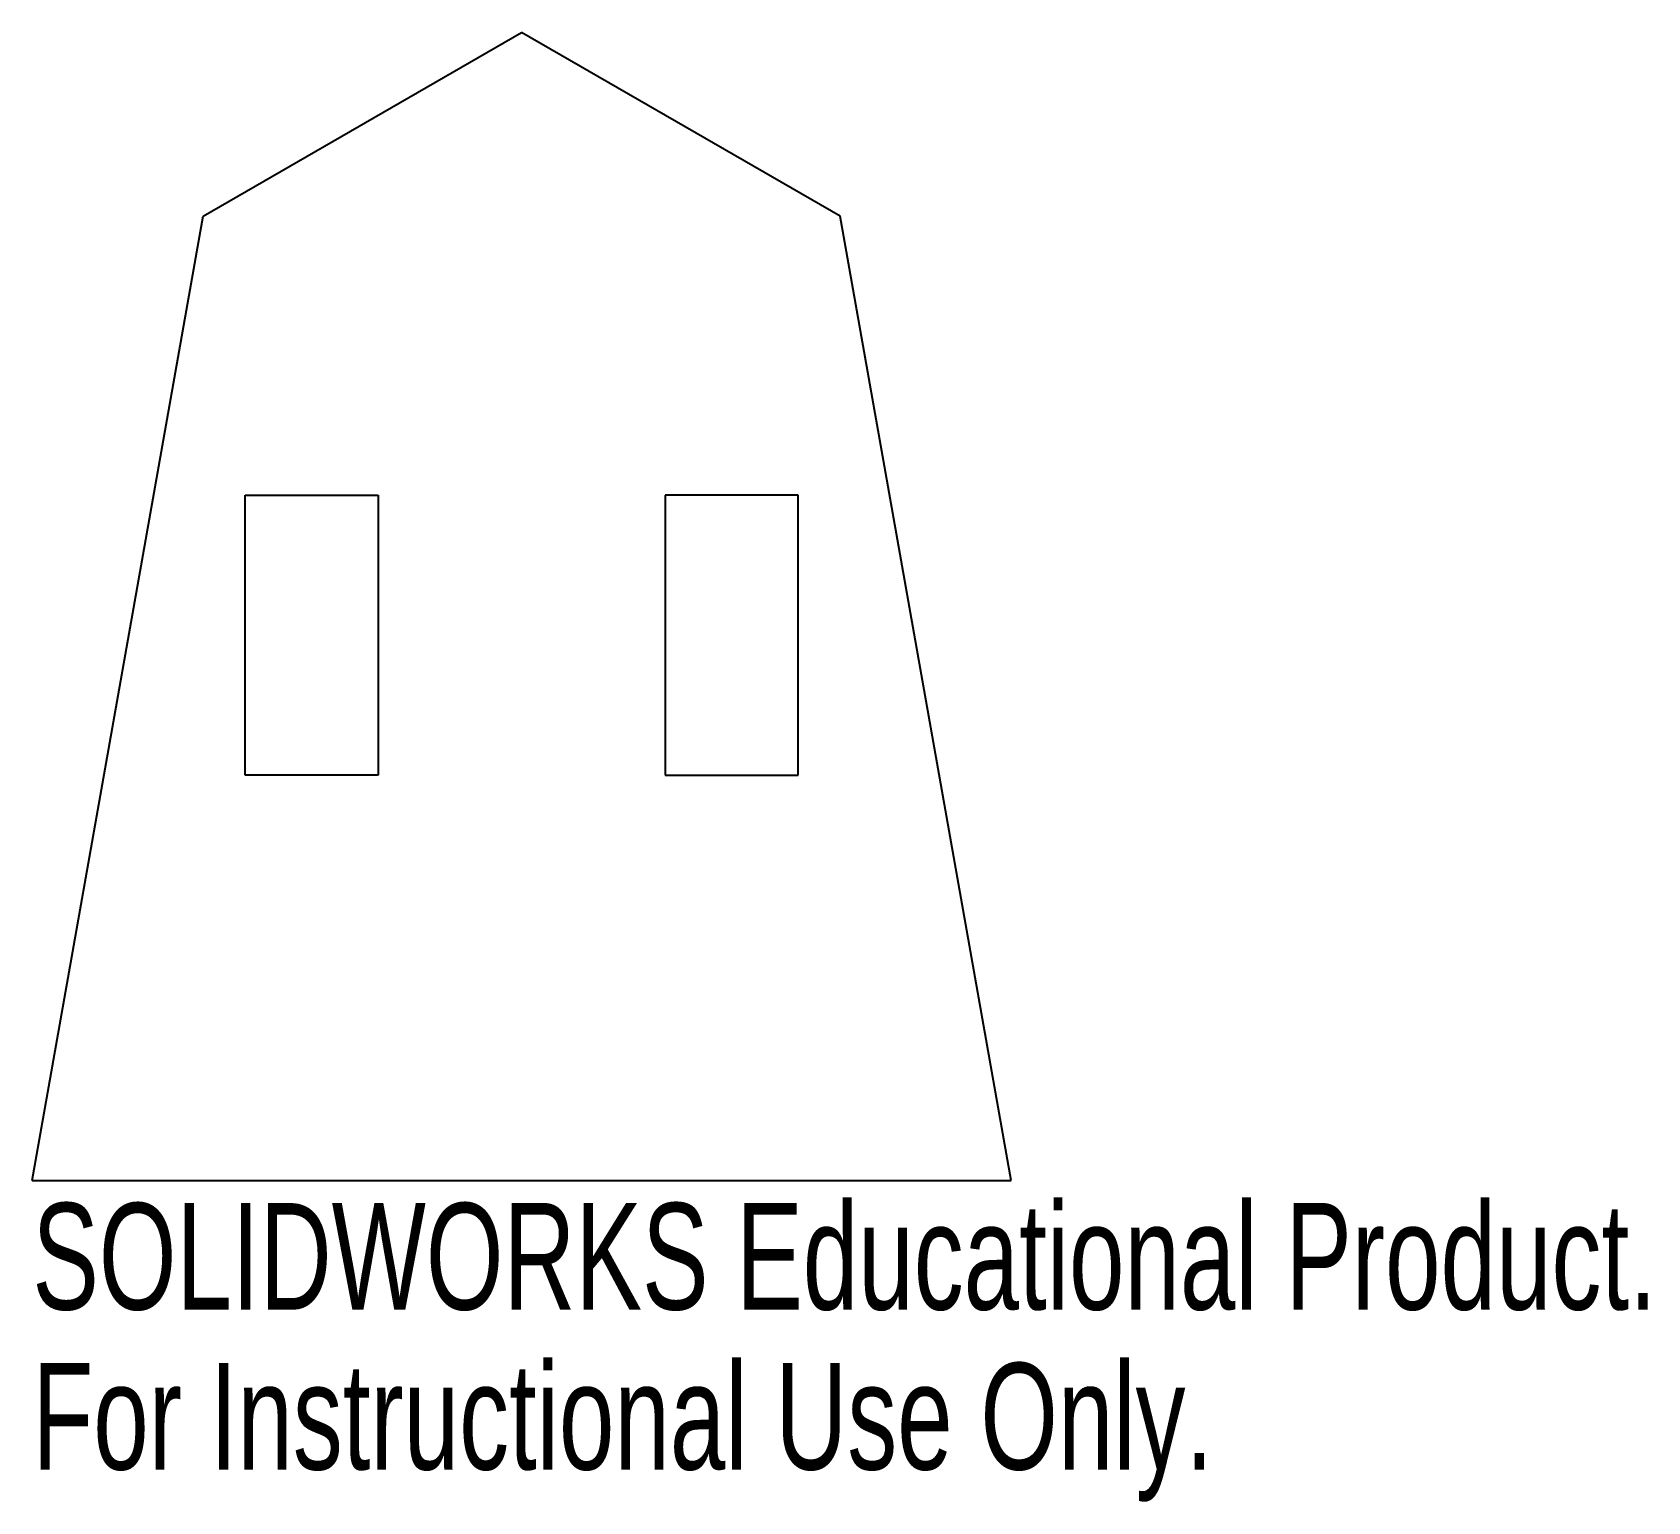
# Model space of a CAD drawing. Header units: inches. Extents: x 8 to 10.89, y -13.2 to -10.57.
import ezdxf

# ---------------------------------------------------------------- set-up
doc = ezdxf.new("R2010")
doc.units = ezdxf.units.IN
doc.header["$MEASUREMENT"] = 0
doc.styles.add('SLDTEXTSTYLE0', font='TXT', dxfattribs={"width": 0.7})

msp = doc.modelspace()

# ---------------------------------------------------------------- linework, layer by layer
at = {"color": 7, "linetype": 'Continuous', "lineweight": 25}
for p, q in [((8.3063, -10.9003), (8.875, -10.572)), ((9.4437, -10.9003), (8.875, -10.572)), ((8.0012, -12.6218), (8.3063, -10.9003)), ((9.7488, -12.6218), (9.4437, -10.9003)), ((8.3812, -11.8983), (8.3812, -11.3983)), ((8.3812, -11.3983), (8.6188, -11.3983)), ((8.6188, -11.3983), (8.6188, -11.8983)), ((9.1312, -11.3983), (9.1312, -11.8983)), ((9.3688, -11.3983), (9.1312, -11.3983)), ((9.3688, -11.8983), (9.3688, -11.3983)), ((8.6188, -11.8983), (8.3812, -11.8983)), ((9.1312, -11.8983), (9.3688, -11.8983)), ((8.0012, -12.6218), (9.7488, -12.6218))]:
    msp.add_line(p, q, dxfattribs=at)

# ---------------------------------------------------------------- texts
at = {"color": 7, "linetype": 'Continuous', "char_height": 0.1903, "attachment_point": 1, "style": 'SLDTEXTSTYLE0'}
for s, insert in [('SOLIDWORKS Educational Product.', (8.0012, -12.6619)), ('For Instructional Use Only.', (8.0012, -12.9474))]:
    msp.add_mtext(s, dxfattribs=dict(at, insert=insert))

doc.saveas('drawing.dxf')
